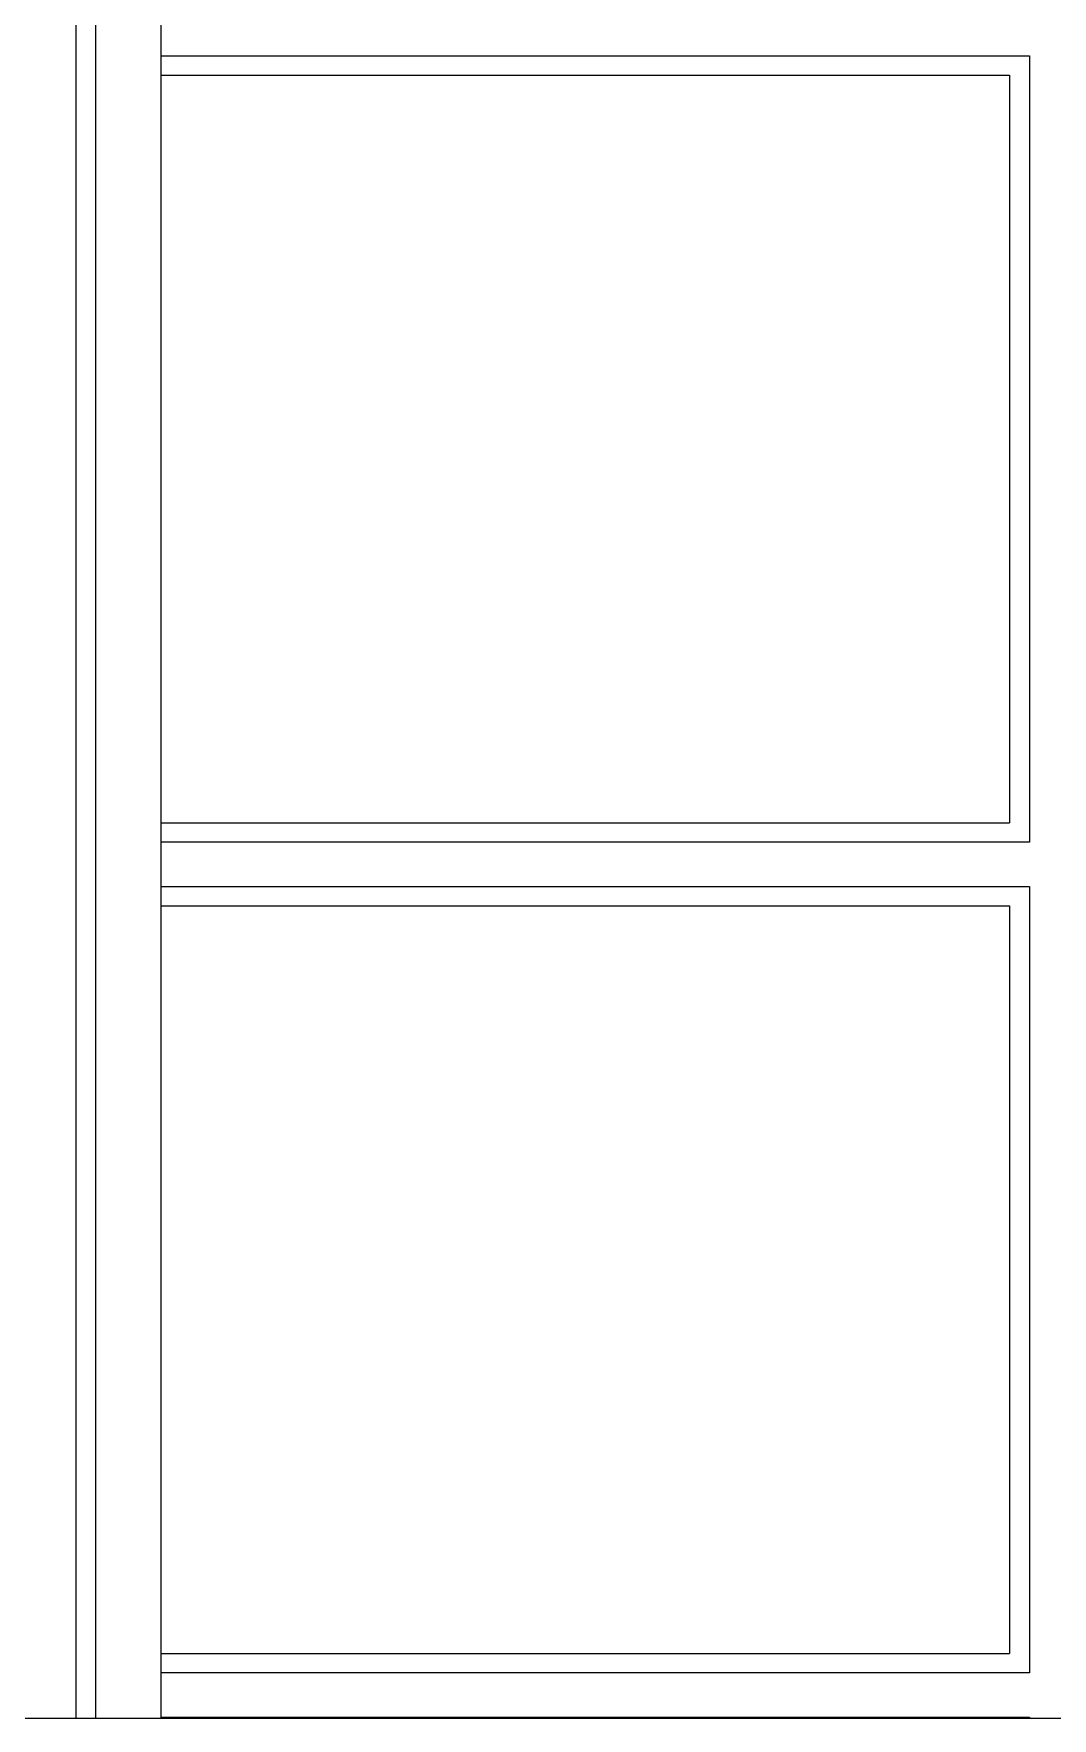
# Model space of a CAD drawing. Header units: inches. Extents: x 137851 to 141026, y -21374 to -19129.
# Drawn here: x 139149.78 to 139162.64, y -20216.71 to -20195.46 of the extents above; entities that cross this region are included whole.
import ezdxf

# ---------------------------------------------------------------- set-up
doc = ezdxf.new("R2010")
doc.units = ezdxf.units.IN
doc.header["$LTSCALE"] = 0.5
doc.header["$MEASUREMENT"] = 0
doc.layers.add('window', color=4, linetype='Continuous', lineweight=13)

msp = doc.modelspace()

# ---------------------------------------------------------------- linework, layer by layer
at = {"layer": 'window'}
for p, q in [((139150.315, -20173.98), (139150.315, -20216.707)), ((139150.567, -20216.707), (139150.567, -20174.225)), ((139151.395, -20216.707), (139151.395, -20175.028)), ((139151.395, -20195.737), (139162.351, -20195.737)), ((139162.351, -20195.737), (139162.351, -20205.655)), ((139151.395, -20195.982), (139162.099, -20195.982)), ((139162.099, -20195.982), (139162.099, -20205.411)), ((139151.395, -20205.411), (139162.099, -20205.411)), ((139162.351, -20205.655), (139151.395, -20205.655)), ((139151.395, -20206.214), (139162.351, -20206.214)), ((139162.351, -20206.214), (139162.351, -20216.132)), ((139151.395, -20206.459), (139162.099, -20206.459)), ((139162.099, -20206.459), (139162.099, -20215.888)), ((139151.395, -20215.888), (139162.099, -20215.888)), ((139162.351, -20216.132), (139151.395, -20216.132)), ((139127.824, -20216.707), (139168.822, -20216.707)), ((139151.395, -20216.691), (139162.351, -20216.691)), ((139162.351, -20216.691), (139162.351, -20216.707))]:
    msp.add_line(p, q, dxfattribs=at)

doc.saveas('drawing.dxf')
